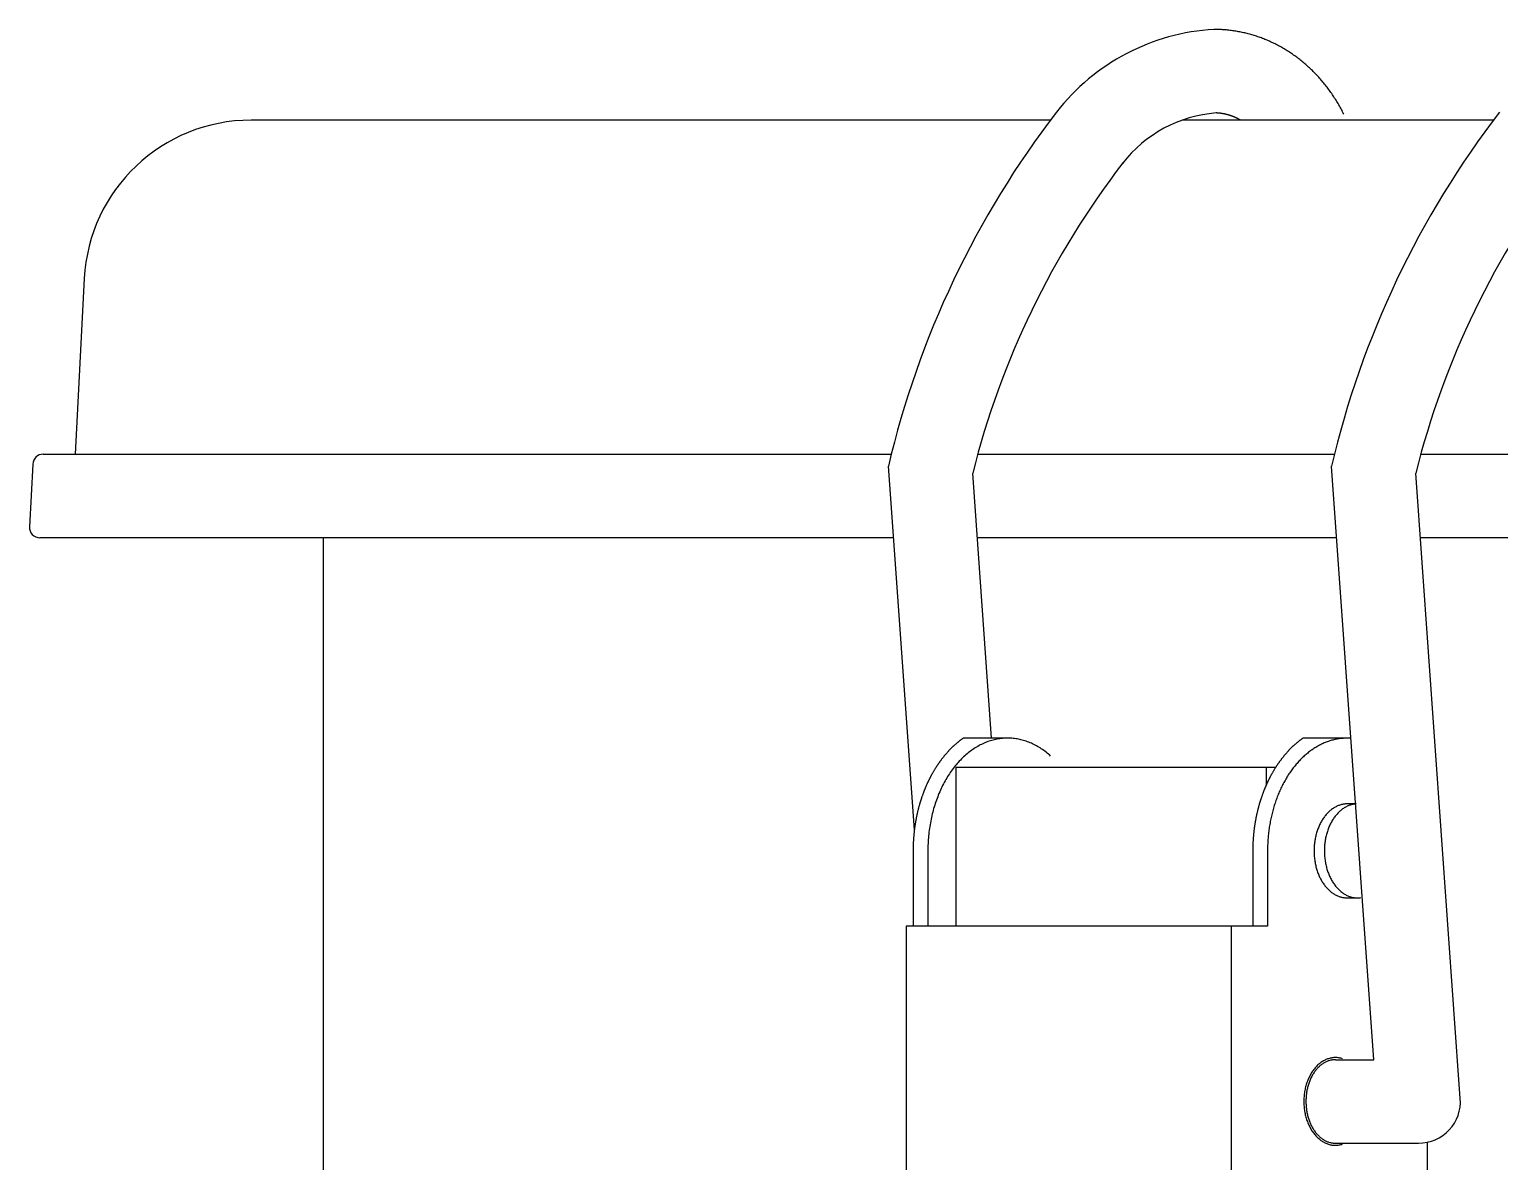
# Model space of a CAD drawing. Extents: x -277 to 885, y -771 to 197.
# Drawn here: x -195.1 to -124.7, y -377 to -322.7 of the extents above; entities that cross this region are included whole.
import ezdxf

# ---------------------------------------------------------------- set-up
doc = ezdxf.new("R2010")
doc.units = 0
doc.layers.get('0').update_dxf_attribs({"linetype": 'CONTINUOUS'})

msp = doc.modelspace()

# ---------------------------------------------------------------- linework, layer by layer
at = {"color": 7, "linetype": 'CONTINUOUS'}
for p, q in [((-146.209, -327.083), (-184.475, -327.083)), ((-124.996, -327.083), (-139.894, -327.083)), ((-192.464, -334.664), (-192.905, -343.083)), ((-194.433, -343.083), (-153.822, -343.083)), ((-149.688, -343.083), (-132.609, -343.083)), ((-128.474, -343.083), (128.239, -343.083)), ((-194.933, -343.557), (-195.09, -346.557)), ((-152.72, -361.074), (-153.962, -343.661)), ((-149.023, -356.683), (-149.928, -343.997)), ((-130.722, -372.083), (-132.748, -343.661)), ((-126.58, -373.941), (-128.714, -343.997)), ((-153.718, -347.083), (-194.59, -347.083)), ((-181.017, -389.003), (-181.017, -347.083)), ((-132.505, -347.083), (-149.708, -347.083)), ((128.259, -347.083), (-128.494, -347.083)), ((-148.256, -356.683), (-150.382, -356.683)), ((-131.993, -356.683), (-134.119, -356.683)), ((-131.82, -356.683), (-131.993, -356.683)), ((-135.423, -358.083), (-150.731, -358.083)), ((-150.731, -358.083), (-150.731, -365.683)), ((-135.882, -358.083), (-135.882, -358.945)), ((-131.596, -359.833), (-131.993, -359.833)), ((-152.782, -362.083), (-152.782, -365.683)), ((-152.075, -362.083), (-152.075, -365.683)), ((-136.518, -362.083), (-136.518, -365.683)), ((-135.811, -362.083), (-135.811, -365.683)), ((-131.993, -364.333), (-131.498, -364.333)), ((-135.811, -365.683), (-153.111, -365.683)), ((-153.111, -365.683), (-153.111, -389.226)), ((-137.544, -365.683), (-137.544, -389.226)), ((-132.559, -372.083), (-130.722, -372.083)), ((-132.559, -376.083), (-128.575, -376.083)), ((-128.175, -376.042), (-128.175, -379.683))]:
    msp.add_line(p, q, dxfattribs=at)
for points in [[(-132.156, -326.796, 0), (-132.185, -326.739, 0), (-132.214, -326.682, 0), (-132.244, -326.625, 0), (-132.274, -326.569, 0), (-132.304, -326.513, 0), (-132.335, -326.457, 0), (-132.367, -326.401, 0), (-132.398, -326.346, 0), (-132.43, -326.291, 0), (-132.463, -326.236, 0), (-132.496, -326.182, 0), (-132.529, -326.128, 0), (-132.563, -326.074, 0), (-132.597, -326.021, 0), (-132.632, -325.968, 0), (-132.667, -325.915, 0), (-132.702, -325.863, 0), (-132.738, -325.81, 0), (-132.774, -325.759, 0), (-132.811, -325.707, 0), (-132.848, -325.656, 0), (-132.885, -325.605, 0), (-132.923, -325.555, 0), (-132.961, -325.505, 0), (-133, -325.455, 0), (-133.038, -325.406, 0), (-133.078, -325.357, 0), (-133.117, -325.308, 0), (-133.157, -325.26, 0), (-133.198, -325.212, 0), (-133.238, -325.164, 0), (-133.279, -325.117, 0), (-133.321, -325.07, 0), (-133.362, -325.024, 0), (-133.405, -324.978, 0), (-133.447, -324.932, 0), (-133.49, -324.887, 0), (-133.533, -324.842, 0), (-133.576, -324.798, 0), (-133.62, -324.754, 0), (-133.664, -324.71, 0), (-133.709, -324.667, 0), (-133.753, -324.624, 0), (-133.799, -324.582, 0), (-133.844, -324.54, 0), (-133.89, -324.498, 0), (-133.936, -324.457, 0), (-133.982, -324.417, 0), (-134.029, -324.376, 0), (-134.076, -324.336, 0), (-134.123, -324.297, 0), (-134.171, -324.258, 0), (-134.218, -324.22, 0), (-134.267, -324.182, 0), (-134.315, -324.144, 0), (-134.364, -324.107, 0), (-134.413, -324.07, 0), (-134.462, -324.034, 0), (-134.511, -323.998, 0), (-134.561, -323.962, 0), (-134.611, -323.928, 0), (-134.662, -323.893, 0), (-134.712, -323.859, 0), (-134.763, -323.826, 0), (-134.814, -323.792, 0), (-134.865, -323.76, 0), (-134.917, -323.728, 0), (-134.969, -323.696, 0), (-135.021, -323.665, 0), (-135.073, -323.634, 0), (-135.126, -323.604, 0), (-135.178, -323.574, 0), (-135.231, -323.545, 0), (-135.285, -323.517, 0), (-135.338, -323.488, 0), (-135.392, -323.461, 0), (-135.445, -323.433, 0), (-135.499, -323.407, 0), (-135.554, -323.38, 0), (-135.608, -323.355, 0), (-135.663, -323.329, 0), (-135.717, -323.305, 0), (-135.772, -323.28, 0), (-135.828, -323.257, 0), (-135.883, -323.233, 0), (-135.938, -323.211, 0), (-135.994, -323.188, 0), (-136.05, -323.167, 0), (-136.106, -323.146, 0), (-136.162, -323.125, 0), (-136.218, -323.105, 0), (-136.275, -323.085, 0), (-136.332, -323.066, 0), (-136.388, -323.048, 0), (-136.445, -323.03, 0), (-136.502, -323.012, 0), (-136.559, -322.995, 0), (-136.617, -322.979, 0), (-136.674, -322.963, 0), (-136.732, -322.947, 0), (-136.789, -322.932, 0), (-136.847, -322.918, 0), (-136.905, -322.904, 0), (-136.963, -322.891, 0), (-137.021, -322.878, 0), (-137.079, -322.866, 0), (-137.137, -322.854, 0), (-137.196, -322.843, 0), (-137.254, -322.833, 0), (-137.312, -322.823, 0), (-137.371, -322.813, 0), (-137.43, -322.804, 0), (-137.488, -322.796, 0), (-137.547, -322.788, 0), (-137.606, -322.78, 0), (-137.665, -322.774, 0), (-137.724, -322.767, 0), (-137.783, -322.762, 0), (-137.842, -322.756, 0), (-137.901, -322.752, 0), (-137.96, -322.748, 0), (-138.019, -322.744, 0), (-138.078, -322.741, 0), (-138.137, -322.739, 0), (-138.196, -322.737, 0), (-138.256, -322.735, 0), (-138.315, -322.735, 0), (-138.374, -322.734, 0)], [(-146.195, -357.537, 0), (-146.249, -357.489, 0), (-146.304, -357.442, 0), (-146.359, -357.397, 0), (-146.415, -357.352, 0), (-146.471, -357.309, 0), (-146.528, -357.268, 0), (-146.585, -357.228, 0), (-146.642, -357.189, 0), (-146.7, -357.151, 0), (-146.759, -357.115, 0), (-146.818, -357.081, 0), (-146.877, -357.047, 0), (-146.937, -357.015, 0), (-146.997, -356.985, 0), (-147.058, -356.956, 0), (-147.118, -356.928, 0), (-147.18, -356.902, 0), (-147.241, -356.877, 0), (-147.303, -356.854, 0), (-147.365, -356.832, 0), (-147.427, -356.812, 0), (-147.489, -356.793, 0), (-147.552, -356.775, 0), (-147.615, -356.759, 0), (-147.678, -356.745, 0), (-147.741, -356.732, 0), (-147.805, -356.721, 0), (-147.868, -356.711, 0), (-147.932, -356.702, 0), (-147.995, -356.695, 0), (-148.059, -356.69, 0), (-148.123, -356.686, 0), (-148.187, -356.684, 0), (-148.251, -356.683, 0), (-148.314, -356.683, 0), (-148.378, -356.685, 0), (-148.442, -356.689, 0), (-148.506, -356.694, 0), (-148.57, -356.701, 0), (-148.633, -356.709, 0), (-148.697, -356.719, 0), (-148.76, -356.73, 0), (-148.823, -356.743, 0), (-148.886, -356.757, 0), (-148.949, -356.772, 0), (-149.012, -356.79, 0), (-149.074, -356.808, 0), (-149.137, -356.828, 0), (-149.199, -356.85, 0), (-149.261, -356.873, 0), (-149.322, -356.897, 0), (-149.383, -356.923, 0), (-149.444, -356.951, 0), (-149.505, -356.979, 0), (-149.565, -357.01, 0), (-149.625, -357.041, 0), (-149.684, -357.074, 0), (-149.743, -357.109, 0), (-149.802, -357.145, 0), (-149.86, -357.182, 0), (-149.918, -357.221, 0), (-149.975, -357.261, 0), (-150.032, -357.302, 0), (-150.088, -357.345, 0), (-150.144, -357.388, 0), (-150.199, -357.434, 0), (-150.254, -357.48, 0), (-150.308, -357.528, 0), (-150.361, -357.577, 0), (-150.414, -357.628, 0), (-150.467, -357.68, 0), (-150.519, -357.732, 0), (-150.57, -357.787, 0), (-150.62, -357.842, 0), (-150.67, -357.898, 0), (-150.719, -357.956, 0), (-150.768, -358.015, 0), (-150.815, -358.075, 0), (-150.862, -358.136, 0), (-150.909, -358.198, 0), (-150.954, -358.261, 0), (-150.999, -358.326, 0), (-151.043, -358.391, 0), (-151.086, -358.458, 0), (-151.129, -358.525, 0), (-151.171, -358.594, 0), (-151.211, -358.663, 0), (-151.251, -358.733, 0), (-151.291, -358.805, 0), (-151.329, -358.877, 0), (-151.367, -358.95, 0), (-151.403, -359.024, 0), (-151.439, -359.099, 0), (-151.474, -359.175, 0), (-151.508, -359.251, 0), (-151.541, -359.328, 0), (-151.573, -359.406, 0), (-151.604, -359.485, 0), (-151.634, -359.565, 0), (-151.664, -359.645, 0), (-151.692, -359.726, 0), (-151.719, -359.808, 0), (-151.746, -359.89, 0), (-151.771, -359.973, 0), (-151.796, -360.056, 0), (-151.819, -360.14, 0), (-151.842, -360.225, 0), (-151.863, -360.31, 0), (-151.884, -360.395, 0), (-151.903, -360.481, 0), (-151.921, -360.568, 0), (-151.939, -360.655, 0), (-151.955, -360.742, 0), (-151.971, -360.83, 0), (-151.985, -360.918, 0), (-151.998, -361.006, 0), (-152.01, -361.095, 0), (-152.021, -361.184, 0), (-152.032, -361.273, 0), (-152.041, -361.362, 0), (-152.049, -361.452, 0), (-152.056, -361.542, 0), (-152.061, -361.632, 0), (-152.066, -361.722, 0), (-152.07, -361.812, 0), (-152.073, -361.902, 0), (-152.074, -361.992, 0), (-152.075, -362.083, 0)], [(-131.87, -356.685, 0), (-131.918, -356.684, 0), (-131.966, -356.683, 0), (-132.014, -356.683, 0), (-132.062, -356.684, 0), (-132.109, -356.685, 0), (-132.157, -356.688, 0), (-132.205, -356.691, 0), (-132.253, -356.695, 0), (-132.3, -356.7, 0), (-132.348, -356.706, 0), (-132.396, -356.713, 0), (-132.443, -356.72, 0), (-132.491, -356.729, 0), (-132.538, -356.738, 0), (-132.585, -356.748, 0), (-132.632, -356.759, 0), (-132.68, -356.771, 0), (-132.727, -356.783, 0), (-132.773, -356.797, 0), (-132.82, -356.811, 0), (-132.867, -356.826, 0), (-132.913, -356.842, 0), (-132.96, -356.859, 0), (-133.006, -356.876, 0), (-133.052, -356.894, 0), (-133.098, -356.914, 0), (-133.143, -356.934, 0), (-133.189, -356.954, 0), (-133.234, -356.976, 0), (-133.279, -356.998, 0), (-133.324, -357.022, 0), (-133.369, -357.045, 0), (-133.413, -357.07, 0), (-133.458, -357.096, 0), (-133.502, -357.122, 0), (-133.545, -357.149, 0), (-133.589, -357.177, 0), (-133.632, -357.206, 0), (-133.675, -357.235, 0), (-133.718, -357.265, 0), (-133.761, -357.296, 0), (-133.803, -357.328, 0), (-133.845, -357.36, 0), (-133.887, -357.394, 0), (-133.928, -357.427, 0), (-133.969, -357.462, 0), (-134.01, -357.497, 0), (-134.05, -357.534, 0), (-134.09, -357.57, 0), (-134.13, -357.608, 0), (-134.17, -357.646, 0), (-134.209, -357.685, 0), (-134.247, -357.724, 0), (-134.286, -357.765, 0), (-134.324, -357.806, 0), (-134.362, -357.847, 0), (-134.399, -357.89, 0), (-134.436, -357.933, 0), (-134.472, -357.976, 0), (-134.509, -358.02, 0), (-134.544, -358.065, 0), (-134.58, -358.111, 0), (-134.615, -358.157, 0), (-134.649, -358.204, 0), (-134.683, -358.251, 0), (-134.717, -358.299, 0), (-134.75, -358.347, 0), (-134.783, -358.397, 0), (-134.816, -358.446, 0), (-134.848, -358.497, 0), (-134.879, -358.547, 0), (-134.91, -358.599, 0), (-134.941, -358.651, 0), (-134.971, -358.703, 0), (-135.001, -358.756, 0), (-135.03, -358.81, 0), (-135.059, -358.864, 0), (-135.087, -358.918, 0), (-135.115, -358.973, 0), (-135.142, -359.029, 0), (-135.169, -359.085, 0), (-135.195, -359.141, 0), (-135.221, -359.198, 0), (-135.246, -359.256, 0), (-135.271, -359.313, 0), (-135.295, -359.372, 0), (-135.319, -359.43, 0), (-135.342, -359.49, 0), (-135.365, -359.549, 0), (-135.387, -359.609, 0), (-135.409, -359.669, 0), (-135.43, -359.73, 0), (-135.45, -359.791, 0), (-135.47, -359.852, 0), (-135.49, -359.914, 0), (-135.509, -359.976, 0), (-135.527, -360.039, 0), (-135.545, -360.101, 0), (-135.562, -360.165, 0), (-135.579, -360.228, 0), (-135.595, -360.292, 0), (-135.611, -360.355, 0), (-135.626, -360.42, 0), (-135.64, -360.484, 0), (-135.654, -360.549, 0), (-135.667, -360.614, 0), (-135.68, -360.679, 0), (-135.692, -360.744, 0), (-135.704, -360.81, 0), (-135.715, -360.876, 0), (-135.725, -360.942, 0), (-135.735, -361.008, 0), (-135.744, -361.074, 0), (-135.753, -361.141, 0), (-135.761, -361.208, 0), (-135.768, -361.274, 0), (-135.775, -361.341, 0), (-135.781, -361.408, 0), (-135.787, -361.475, 0), (-135.792, -361.543, 0), (-135.797, -361.61, 0), (-135.801, -361.677, 0), (-135.804, -361.745, 0), (-135.806, -361.812, 0), (-135.809, -361.88, 0), (-135.81, -361.947, 0), (-135.811, -362.015, 0), (-135.811, -362.083, 0)], [(-131.993, -359.833, 0), (-132.032, -359.833, 0), (-132.071, -359.835, 0), (-132.11, -359.839, 0), (-132.149, -359.844, 0), (-132.188, -359.85, 0), (-132.226, -359.857, 0), (-132.265, -359.866, 0), (-132.303, -359.876, 0), (-132.342, -359.887, 0), (-132.379, -359.9, 0), (-132.417, -359.914, 0), (-132.455, -359.93, 0), (-132.492, -359.946, 0), (-132.529, -359.964, 0), (-132.566, -359.983, 0), (-132.602, -360.004, 0), (-132.638, -360.026, 0), (-132.673, -360.049, 0), (-132.708, -360.073, 0), (-132.743, -360.098, 0), (-132.777, -360.125, 0), (-132.811, -360.153, 0), (-132.844, -360.182, 0), (-132.877, -360.212, 0), (-132.909, -360.243, 0), (-132.941, -360.275, 0), (-132.972, -360.309, 0), (-133.002, -360.343, 0), (-133.032, -360.379, 0), (-133.061, -360.416, 0), (-133.09, -360.453, 0), (-133.118, -360.492, 0), (-133.145, -360.531, 0), (-133.172, -360.572, 0), (-133.198, -360.613, 0), (-133.223, -360.655, 0), (-133.247, -360.698, 0), (-133.271, -360.742, 0), (-133.294, -360.787, 0), (-133.316, -360.833, 0), (-133.337, -360.879, 0), (-133.358, -360.926, 0), (-133.377, -360.974, 0), (-133.396, -361.022, 0), (-133.414, -361.071, 0), (-133.431, -361.121, 0), (-133.447, -361.171, 0), (-133.463, -361.222, 0), (-133.477, -361.273, 0), (-133.491, -361.325, 0), (-133.504, -361.377, 0), (-133.515, -361.43, 0), (-133.526, -361.483, 0), (-133.536, -361.536, 0), (-133.545, -361.59, 0), (-133.553, -361.644, 0), (-133.56, -361.698, 0), (-133.567, -361.753, 0), (-133.572, -361.807, 0), (-133.576, -361.862, 0), (-133.58, -361.917, 0), (-133.582, -361.972, 0), (-133.583, -362.027, 0), (-133.584, -362.083, 0), (-133.583, -362.138, 0), (-133.582, -362.193, 0), (-133.58, -362.248, 0), (-133.576, -362.303, 0), (-133.572, -362.358, 0), (-133.567, -362.413, 0), (-133.56, -362.467, 0), (-133.553, -362.522, 0), (-133.545, -362.576, 0), (-133.536, -362.629, 0), (-133.526, -362.683, 0), (-133.515, -362.736, 0), (-133.504, -362.788, 0), (-133.491, -362.841, 0), (-133.477, -362.892, 0), (-133.463, -362.944, 0), (-133.447, -362.995, 0), (-133.431, -363.045, 0), (-133.414, -363.094, 0), (-133.396, -363.143, 0), (-133.377, -363.192, 0), (-133.358, -363.239, 0), (-133.337, -363.286, 0), (-133.316, -363.333, 0), (-133.294, -363.378, 0), (-133.271, -363.423, 0), (-133.247, -363.467, 0), (-133.223, -363.51, 0), (-133.198, -363.552, 0), (-133.172, -363.594, 0), (-133.145, -363.634, 0), (-133.118, -363.674, 0), (-133.09, -363.712, 0), (-133.061, -363.75, 0), (-133.032, -363.786, 0), (-133.002, -363.822, 0), (-132.972, -363.856, 0), (-132.941, -363.89, 0), (-132.909, -363.922, 0), (-132.877, -363.954, 0), (-132.844, -363.984, 0), (-132.811, -364.013, 0), (-132.777, -364.04, 0), (-132.743, -364.067, 0), (-132.708, -364.092, 0), (-132.673, -364.117, 0), (-132.638, -364.14, 0), (-132.602, -364.161, 0), (-132.566, -364.182, 0), (-132.529, -364.201, 0), (-132.492, -364.219, 0), (-132.455, -364.236, 0), (-132.417, -364.251, 0), (-132.379, -364.265, 0), (-132.342, -364.278, 0), (-132.303, -364.289, 0), (-132.265, -364.3, 0), (-132.226, -364.308, 0), (-132.188, -364.316, 0), (-132.149, -364.322, 0), (-132.11, -364.327, 0), (-132.071, -364.33, 0), (-132.032, -364.332, 0), (-131.993, -364.333, 0)], [(-131.567, -359.835, 0), (-131.607, -359.838, 0), (-131.646, -359.842, 0), (-131.686, -359.848, 0), (-131.725, -359.856, 0), (-131.764, -359.864, 0), (-131.803, -359.875, 0), (-131.842, -359.886, 0), (-131.881, -359.899, 0), (-131.919, -359.913, 0), (-131.958, -359.929, 0), (-131.996, -359.946, 0), (-132.033, -359.964, 0), (-132.07, -359.983, 0), (-132.107, -360.004, 0), (-132.144, -360.026, 0), (-132.18, -360.05, 0), (-132.216, -360.075, 0), (-132.251, -360.101, 0), (-132.286, -360.128, 0), (-132.32, -360.156, 0), (-132.354, -360.186, 0), (-132.387, -360.217, 0), (-132.42, -360.249, 0), (-132.452, -360.282, 0), (-132.483, -360.316, 0), (-132.514, -360.351, 0), (-132.544, -360.388, 0), (-132.574, -360.425, 0), (-132.603, -360.464, 0), (-132.631, -360.503, 0), (-132.659, -360.544, 0), (-132.685, -360.585, 0), (-132.712, -360.628, 0), (-132.737, -360.671, 0), (-132.761, -360.715, 0), (-132.785, -360.76, 0), (-132.808, -360.806, 0), (-132.83, -360.853, 0), (-132.852, -360.9, 0), (-132.872, -360.949, 0), (-132.892, -360.997, 0), (-132.91, -361.047, 0), (-132.928, -361.097, 0), (-132.945, -361.148, 0), (-132.961, -361.2, 0), (-132.976, -361.251, 0), (-132.991, -361.304, 0), (-133.004, -361.357, 0), (-133.016, -361.41, 0), (-133.028, -361.464, 0), (-133.038, -361.518, 0), (-133.048, -361.573, 0), (-133.056, -361.628, 0), (-133.064, -361.683, 0), (-133.07, -361.738, 0), (-133.076, -361.794, 0), (-133.08, -361.85, 0), (-133.084, -361.906, 0), (-133.087, -361.962, 0), (-133.088, -362.018, 0), (-133.089, -362.074, 0), (-133.089, -362.131, 0), (-133.087, -362.187, 0), (-133.085, -362.243, 0), (-133.082, -362.299, 0), (-133.077, -362.355, 0), (-133.072, -362.41, 0), (-133.066, -362.466, 0), (-133.058, -362.521, 0), (-133.05, -362.576, 0), (-133.041, -362.631, 0), (-133.031, -362.685, 0), (-133.02, -362.739, 0), (-133.008, -362.793, 0), (-132.995, -362.846, 0), (-132.981, -362.898, 0), (-132.966, -362.95, 0), (-132.95, -363.002, 0), (-132.933, -363.053, 0), (-132.916, -363.103, 0), (-132.897, -363.153, 0), (-132.878, -363.202, 0), (-132.858, -363.251, 0), (-132.837, -363.298, 0), (-132.815, -363.345, 0), (-132.792, -363.391, 0), (-132.769, -363.437, 0), (-132.744, -363.481, 0), (-132.719, -363.525, 0), (-132.693, -363.567, 0), (-132.667, -363.609, 0), (-132.639, -363.65, 0), (-132.611, -363.69, 0), (-132.583, -363.729, 0), (-132.553, -363.767, 0), (-132.523, -363.803, 0), (-132.492, -363.839, 0), (-132.461, -363.874, 0), (-132.429, -363.907, 0), (-132.397, -363.939, 0), (-132.364, -363.97, 0), (-132.33, -364, 0), (-132.296, -364.029, 0), (-132.261, -364.057, 0), (-132.226, -364.083, 0), (-132.191, -364.108, 0), (-132.155, -364.132, 0), (-132.118, -364.155, 0), (-132.081, -364.176, 0), (-132.044, -364.196, 0), (-132.007, -364.215, 0), (-131.969, -364.232, 0), (-131.931, -364.248, 0), (-131.893, -364.262, 0), (-131.854, -364.276, 0), (-131.815, -364.288, 0), (-131.776, -364.298, 0), (-131.737, -364.307, 0), (-131.697, -364.315, 0), (-131.658, -364.321, 0), (-131.618, -364.326, 0), (-131.579, -364.33, 0), (-131.539, -364.332, 0), (-131.499, -364.333, 0), (-131.46, -364.332, 0), (-131.42, -364.33, 0), (-131.38, -364.327, 0), (-131.341, -364.322, 0)], [(-132.218, -372.037, 0), (-132.26, -372.024, 0), (-132.301, -372.013, 0), (-132.343, -372.004, 0), (-132.386, -371.996, 0), (-132.428, -371.991, 0), (-132.47, -371.986, 0), (-132.513, -371.984, 0), (-132.555, -371.983, 0), (-132.598, -371.983, 0), (-132.64, -371.986, 0), (-132.683, -371.99, 0), (-132.725, -371.995, 0), (-132.767, -372.003, 0), (-132.809, -372.012, 0), (-132.851, -372.022, 0), (-132.893, -372.035, 0), (-132.934, -372.048, 0), (-132.975, -372.064, 0), (-133.016, -372.081, 0), (-133.056, -372.099, 0), (-133.096, -372.12, 0), (-133.136, -372.141, 0), (-133.175, -372.165, 0), (-133.213, -372.189, 0), (-133.251, -372.216, 0), (-133.289, -372.243, 0), (-133.326, -372.272, 0), (-133.362, -372.303, 0), (-133.398, -372.335, 0), (-133.433, -372.368, 0), (-133.467, -372.403, 0), (-133.501, -372.439, 0), (-133.534, -372.477, 0), (-133.566, -372.515, 0), (-133.597, -372.555, 0), (-133.628, -372.596, 0), (-133.658, -372.638, 0), (-133.686, -372.682, 0), (-133.714, -372.726, 0), (-133.741, -372.772, 0), (-133.767, -372.818, 0), (-133.793, -372.866, 0), (-133.817, -372.915, 0), (-133.84, -372.964, 0), (-133.862, -373.014, 0), (-133.883, -373.066, 0), (-133.903, -373.118, 0), (-133.922, -373.17, 0), (-133.94, -373.224, 0), (-133.957, -373.278, 0), (-133.973, -373.333, 0), (-133.987, -373.388, 0), (-134.001, -373.444, 0), (-134.013, -373.501, 0), (-134.024, -373.557, 0), (-134.035, -373.615, 0), (-134.043, -373.672, 0), (-134.051, -373.73, 0), (-134.058, -373.789, 0), (-134.063, -373.847, 0), (-134.067, -373.906, 0), (-134.07, -373.965, 0), (-134.072, -374.024, 0), (-134.073, -374.083, 0), (-134.072, -374.142, 0), (-134.07, -374.201, 0), (-134.067, -374.259, 0), (-134.063, -374.318, 0), (-134.058, -374.377, 0), (-134.051, -374.435, 0), (-134.043, -374.493, 0), (-134.035, -374.551, 0), (-134.024, -374.608, 0), (-134.013, -374.665, 0), (-134.001, -374.721, 0), (-133.987, -374.777, 0), (-133.973, -374.833, 0), (-133.957, -374.887, 0), (-133.94, -374.942, 0), (-133.922, -374.995, 0), (-133.903, -375.048, 0), (-133.883, -375.1, 0), (-133.862, -375.151, 0), (-133.84, -375.201, 0), (-133.817, -375.251, 0), (-133.793, -375.299, 0), (-133.767, -375.347, 0), (-133.741, -375.394, 0), (-133.714, -375.439, 0), (-133.686, -375.484, 0), (-133.658, -375.527, 0), (-133.628, -375.569, 0), (-133.597, -375.61, 0), (-133.566, -375.65, 0), (-133.534, -375.689, 0), (-133.501, -375.726, 0), (-133.467, -375.762, 0), (-133.433, -375.797, 0), (-133.398, -375.83, 0), (-133.362, -375.862, 0), (-133.326, -375.893, 0), (-133.289, -375.922, 0), (-133.251, -375.95, 0), (-133.213, -375.976, 0), (-133.175, -376.001, 0), (-133.136, -376.024, 0), (-133.096, -376.046, 0), (-133.056, -376.066, 0), (-133.016, -376.085, 0), (-132.975, -376.102, 0), (-132.934, -376.117, 0), (-132.893, -376.131, 0), (-132.851, -376.143, 0), (-132.809, -376.154, 0), (-132.767, -376.163, 0), (-132.725, -376.17, 0), (-132.683, -376.176, 0), (-132.64, -376.18, 0), (-132.598, -376.182, 0), (-132.555, -376.183, 0), (-132.513, -376.182, 0), (-132.47, -376.179, 0), (-132.428, -376.175, 0), (-132.386, -376.169, 0), (-132.343, -376.161, 0), (-132.301, -376.152, 0), (-132.26, -376.141, 0), (-132.218, -376.129, 0)], [(-132.559, -372.083, 0), (-132.593, -372.083, 0), (-132.628, -372.085, 0), (-132.663, -372.088, 0), (-132.697, -372.092, 0), (-132.732, -372.098, 0), (-132.766, -372.104, 0), (-132.8, -372.112, 0), (-132.834, -372.121, 0), (-132.868, -372.131, 0), (-132.902, -372.143, 0), (-132.936, -372.155, 0), (-132.969, -372.169, 0), (-133.002, -372.184, 0), (-133.035, -372.2, 0), (-133.068, -372.217, 0), (-133.1, -372.235, 0), (-133.132, -372.254, 0), (-133.163, -372.275, 0), (-133.194, -372.296, 0), (-133.225, -372.319, 0), (-133.256, -372.343, 0), (-133.286, -372.367, 0), (-133.315, -372.393, 0), (-133.344, -372.42, 0), (-133.373, -372.448, 0), (-133.401, -372.476, 0), (-133.429, -372.506, 0), (-133.456, -372.537, 0), (-133.482, -372.568, 0), (-133.508, -372.601, 0), (-133.534, -372.634, 0), (-133.559, -372.668, 0), (-133.583, -372.704, 0), (-133.606, -372.74, 0), (-133.629, -372.776, 0), (-133.652, -372.814, 0), (-133.673, -372.852, 0), (-133.695, -372.891, 0), (-133.715, -372.931, 0), (-133.734, -372.972, 0), (-133.753, -373.013, 0), (-133.772, -373.055, 0), (-133.789, -373.097, 0), (-133.806, -373.14, 0), (-133.822, -373.183, 0), (-133.837, -373.228, 0), (-133.851, -373.272, 0), (-133.865, -373.317, 0), (-133.878, -373.363, 0), (-133.89, -373.409, 0), (-133.901, -373.455, 0), (-133.912, -373.502, 0), (-133.922, -373.549, 0), (-133.93, -373.597, 0), (-133.938, -373.645, 0), (-133.946, -373.693, 0), (-133.952, -373.741, 0), (-133.958, -373.789, 0), (-133.962, -373.838, 0), (-133.966, -373.887, 0), (-133.969, -373.936, 0), (-133.971, -373.985, 0), (-133.972, -374.034, 0), (-133.973, -374.083, 0), (-133.972, -374.132, 0), (-133.971, -374.181, 0), (-133.969, -374.23, 0), (-133.966, -374.279, 0), (-133.962, -374.328, 0), (-133.958, -374.376, 0), (-133.952, -374.425, 0), (-133.946, -374.473, 0), (-133.938, -374.521, 0), (-133.93, -374.569, 0), (-133.922, -374.616, 0), (-133.912, -374.663, 0), (-133.901, -374.71, 0), (-133.89, -374.756, 0), (-133.878, -374.803, 0), (-133.865, -374.848, 0), (-133.851, -374.893, 0), (-133.837, -374.938, 0), (-133.822, -374.982, 0), (-133.806, -375.026, 0), (-133.789, -375.069, 0), (-133.772, -375.111, 0), (-133.753, -375.153, 0), (-133.734, -375.194, 0), (-133.715, -375.234, 0), (-133.695, -375.274, 0), (-133.673, -375.313, 0), (-133.652, -375.351, 0), (-133.629, -375.389, 0), (-133.606, -375.426, 0), (-133.583, -375.462, 0), (-133.559, -375.497, 0), (-133.534, -375.531, 0), (-133.508, -375.565, 0), (-133.482, -375.597, 0), (-133.456, -375.629, 0), (-133.429, -375.659, 0), (-133.401, -375.689, 0), (-133.373, -375.718, 0), (-133.344, -375.746, 0), (-133.315, -375.772, 0), (-133.286, -375.798, 0), (-133.256, -375.823, 0), (-133.225, -375.847, 0), (-133.194, -375.869, 0), (-133.163, -375.891, 0), (-133.132, -375.911, 0), (-133.1, -375.93, 0), (-133.068, -375.949, 0), (-133.035, -375.966, 0), (-133.002, -375.982, 0), (-132.969, -375.997, 0), (-132.936, -376.01, 0), (-132.902, -376.023, 0), (-132.868, -376.034, 0), (-132.834, -376.044, 0), (-132.8, -376.053, 0), (-132.766, -376.061, 0), (-132.732, -376.068, 0), (-132.697, -376.073, 0), (-132.663, -376.077, 0), (-132.628, -376.08, 0), (-132.593, -376.082, 0), (-132.559, -376.083, 0)]]:
    msp.add_polyline3d(points, dxfattribs=at)
at = {"color": 7}
for points in [[(-137.1, -327.083, 0), (-137.106, -327.079, 0), (-137.112, -327.076, 0), (-137.118, -327.072, 0), (-137.125, -327.069, 0), (-137.131, -327.066, 0), (-137.137, -327.062, 0), (-137.143, -327.059, 0), (-137.149, -327.056, 0), (-137.155, -327.052, 0), (-137.161, -327.049, 0), (-137.167, -327.046, 0), (-137.173, -327.043, 0), (-137.179, -327.039, 0), (-137.185, -327.036, 0), (-137.191, -327.033, 0), (-137.197, -327.03, 0), (-137.203, -327.027, 0), (-137.209, -327.023, 0), (-137.216, -327.02, 0), (-137.222, -327.017, 0), (-137.228, -327.014, 0), (-137.234, -327.011, 0), (-137.24, -327.008, 0), (-137.246, -327.005, 0), (-137.252, -327.002, 0), (-137.258, -326.999, 0), (-137.264, -326.996, 0), (-137.27, -326.993, 0), (-137.277, -326.99, 0), (-137.283, -326.987, 0), (-137.289, -326.984, 0), (-137.295, -326.981, 0), (-137.301, -326.979, 0), (-137.307, -326.976, 0), (-137.313, -326.973, 0), (-137.319, -326.97, 0), (-137.325, -326.967, 0), (-137.332, -326.964, 0), (-137.338, -326.962, 0), (-137.344, -326.959, 0), (-137.35, -326.956, 0), (-137.356, -326.953, 0), (-137.362, -326.951, 0), (-137.368, -326.948, 0), (-137.374, -326.945, 0), (-137.38, -326.943, 0), (-137.387, -326.94, 0), (-137.393, -326.938, 0), (-137.399, -326.935, 0), (-137.405, -326.932, 0), (-137.411, -326.93, 0), (-137.417, -326.927, 0), (-137.423, -326.925, 0), (-137.43, -326.922, 0), (-137.436, -326.92, 0), (-137.442, -326.917, 0), (-137.448, -326.915, 0), (-137.454, -326.912, 0), (-137.46, -326.91, 0), (-137.466, -326.908, 0), (-137.472, -326.905, 0), (-137.479, -326.903, 0), (-137.485, -326.901, 0), (-137.491, -326.898, 0), (-137.497, -326.896, 0), (-137.503, -326.894, 0), (-137.509, -326.891, 0), (-137.515, -326.889, 0), (-137.522, -326.887, 0), (-137.528, -326.885, 0), (-137.534, -326.882, 0), (-137.54, -326.88, 0), (-137.546, -326.878, 0), (-137.552, -326.876, 0), (-137.559, -326.874, 0), (-137.565, -326.872, 0), (-137.571, -326.869, 0), (-137.577, -326.867, 0), (-137.583, -326.865, 0), (-137.589, -326.863, 0), (-137.595, -326.861, 0), (-137.602, -326.859, 0), (-137.608, -326.857, 0), (-137.614, -326.855, 0), (-137.62, -326.853, 0), (-137.626, -326.851, 0), (-137.632, -326.849, 0), (-137.639, -326.847, 0), (-137.645, -326.845, 0), (-137.651, -326.844, 0), (-137.657, -326.842, 0), (-137.663, -326.84, 0), (-137.669, -326.838, 0), (-137.675, -326.836, 0), (-137.682, -326.834, 0), (-137.688, -326.833, 0), (-137.694, -326.831, 0), (-137.7, -326.829, 0), (-137.706, -326.827, 0), (-137.712, -326.826, 0), (-137.719, -326.824, 0), (-137.725, -326.822, 0), (-137.731, -326.82, 0), (-137.737, -326.819, 0), (-137.743, -326.817, 0), (-137.749, -326.816, 0), (-137.756, -326.814, 0), (-137.762, -326.812, 0), (-137.768, -326.811, 0), (-137.774, -326.809, 0), (-137.78, -326.808, 0), (-137.786, -326.806, 0), (-137.792, -326.805, 0), (-137.799, -326.803, 0), (-137.805, -326.802, 0), (-137.811, -326.8, 0), (-137.817, -326.799, 0), (-137.823, -326.797, 0), (-137.829, -326.796, 0), (-137.836, -326.795, 0), (-137.842, -326.793, 0), (-137.848, -326.792, 0), (-137.854, -326.79, 0), (-137.86, -326.789, 0), (-137.866, -326.788, 0), (-137.872, -326.787, 0), (-137.879, -326.785, 0), (-137.885, -326.784, 0), (-137.891, -326.783, 0), (-137.897, -326.782, 0), (-137.903, -326.78, 0), (-137.909, -326.779, 0), (-137.915, -326.778, 0), (-137.922, -326.777, 0), (-137.928, -326.776, 0), (-137.934, -326.774, 0), (-137.94, -326.773, 0), (-137.946, -326.772, 0), (-137.952, -326.771, 0), (-137.959, -326.77, 0), (-137.965, -326.769, 0), (-137.971, -326.768, 0), (-137.977, -326.767, 0), (-137.983, -326.766, 0), (-137.989, -326.765, 0), (-137.995, -326.764, 0), (-138.002, -326.763, 0), (-138.008, -326.762, 0), (-138.014, -326.761, 0), (-138.02, -326.76, 0), (-138.026, -326.759, 0), (-138.032, -326.758, 0), (-138.038, -326.758, 0), (-138.045, -326.757, 0), (-138.051, -326.756, 0), (-138.057, -326.755, 0), (-138.063, -326.754, 0), (-138.069, -326.754, 0), (-138.075, -326.753, 0), (-138.081, -326.752, 0), (-138.088, -326.751, 0), (-138.094, -326.751, 0), (-138.1, -326.75, 0), (-138.106, -326.749, 0), (-138.112, -326.748, 0), (-138.118, -326.748, 0), (-138.124, -326.747, 0), (-138.131, -326.747, 0), (-138.137, -326.746, 0), (-138.143, -326.745, 0), (-138.149, -326.745, 0), (-138.155, -326.744, 0), (-138.161, -326.744, 0), (-138.167, -326.743, 0), (-138.174, -326.743, 0), (-138.18, -326.742, 0), (-138.186, -326.742, 0), (-138.192, -326.741, 0), (-138.198, -326.741, 0), (-138.204, -326.74, 0), (-138.21, -326.74, 0), (-138.217, -326.739, 0), (-138.223, -326.739, 0), (-138.229, -326.739, 0), (-138.235, -326.738, 0), (-138.241, -326.738, 0), (-138.247, -326.738, 0), (-138.253, -326.737, 0), (-138.26, -326.737, 0), (-138.266, -326.737, 0), (-138.272, -326.736, 0)], [(-150.382, -356.683, 0), (-150.4, -356.695, 0), (-150.418, -356.708, 0), (-150.435, -356.721, 0), (-150.453, -356.734, 0), (-150.47, -356.747, 0), (-150.488, -356.76, 0), (-150.505, -356.773, 0), (-150.522, -356.787, 0), (-150.54, -356.8, 0), (-150.557, -356.814, 0), (-150.574, -356.827, 0), (-150.591, -356.841, 0), (-150.608, -356.855, 0), (-150.625, -356.869, 0), (-150.642, -356.883, 0), (-150.659, -356.897, 0), (-150.676, -356.911, 0), (-150.692, -356.925, 0), (-150.709, -356.94, 0), (-150.726, -356.954, 0), (-150.742, -356.969, 0), (-150.759, -356.983, 0), (-150.775, -356.998, 0), (-150.792, -357.013, 0), (-150.808, -357.028, 0), (-150.825, -357.043, 0), (-150.841, -357.058, 0), (-150.857, -357.073, 0), (-150.873, -357.088, 0), (-150.889, -357.104, 0), (-150.905, -357.119, 0), (-150.921, -357.135, 0), (-150.937, -357.15, 0), (-150.953, -357.166, 0), (-150.969, -357.182, 0), (-150.985, -357.198, 0), (-151, -357.214, 0), (-151.016, -357.23, 0), (-151.032, -357.246, 0), (-151.047, -357.262, 0), (-151.063, -357.279, 0), (-151.078, -357.295, 0), (-151.093, -357.311, 0), (-151.109, -357.328, 0), (-151.124, -357.345, 0), (-151.139, -357.361, 0), (-151.154, -357.378, 0), (-151.169, -357.395, 0), (-151.184, -357.412, 0), (-151.199, -357.429, 0), (-151.214, -357.446, 0), (-151.229, -357.464, 0), (-151.243, -357.481, 0), (-151.258, -357.498, 0), (-151.272, -357.516, 0), (-151.287, -357.533, 0), (-151.302, -357.551, 0), (-151.316, -357.568, 0), (-151.33, -357.586, 0), (-151.345, -357.604, 0), (-151.359, -357.622, 0), (-151.373, -357.64, 0), (-151.387, -357.658, 0), (-151.401, -357.676, 0), (-151.415, -357.694, 0), (-151.429, -357.713, 0), (-151.443, -357.731, 0), (-151.457, -357.75, 0), (-151.47, -357.768, 0), (-151.484, -357.787, 0), (-151.497, -357.805, 0), (-151.511, -357.824, 0), (-151.524, -357.843, 0), (-151.538, -357.862, 0), (-151.551, -357.881, 0), (-151.564, -357.9, 0), (-151.578, -357.919, 0), (-151.591, -357.938, 0), (-151.604, -357.957, 0), (-151.617, -357.977, 0), (-151.63, -357.996, 0), (-151.642, -358.015, 0), (-151.655, -358.035, 0), (-151.668, -358.055, 0), (-151.681, -358.074, 0), (-151.693, -358.094, 0), (-151.706, -358.114, 0), (-151.718, -358.134, 0), (-151.73, -358.154, 0), (-151.743, -358.173, 0), (-151.755, -358.194, 0), (-151.767, -358.214, 0), (-151.779, -358.234, 0), (-151.791, -358.254, 0), (-151.803, -358.274, 0), (-151.815, -358.295, 0), (-151.827, -358.315, 0), (-151.839, -358.336, 0), (-151.851, -358.356, 0), (-151.862, -358.377, 0), (-151.874, -358.398, 0), (-151.885, -358.418, 0), (-151.897, -358.439, 0), (-151.908, -358.46, 0), (-151.919, -358.481, 0), (-151.931, -358.502, 0), (-151.942, -358.523, 0), (-151.953, -358.544, 0), (-151.964, -358.565, 0), (-151.975, -358.587, 0), (-151.986, -358.608, 0), (-151.997, -358.629, 0), (-152.007, -358.651, 0), (-152.018, -358.672, 0), (-152.029, -358.694, 0), (-152.039, -358.715, 0), (-152.05, -358.737, 0), (-152.06, -358.758, 0), (-152.07, -358.78, 0), (-152.08, -358.802, 0), (-152.091, -358.824, 0), (-152.101, -358.846, 0), (-152.111, -358.868, 0), (-152.121, -358.89, 0), (-152.131, -358.912, 0), (-152.141, -358.934, 0), (-152.15, -358.956, 0), (-152.16, -358.978, 0), (-152.17, -359, 0), (-152.179, -359.023, 0), (-152.189, -359.045, 0), (-152.198, -359.068, 0), (-152.207, -359.09, 0), (-152.217, -359.113, 0), (-152.226, -359.135, 0), (-152.235, -359.158, 0), (-152.244, -359.18, 0), (-152.253, -359.203, 0), (-152.262, -359.226, 0), (-152.271, -359.249, 0), (-152.279, -359.272, 0), (-152.288, -359.294, 0), (-152.297, -359.317, 0), (-152.305, -359.34, 0), (-152.314, -359.363, 0), (-152.322, -359.386, 0), (-152.33, -359.41, 0), (-152.338, -359.433, 0), (-152.347, -359.456, 0), (-152.355, -359.479, 0), (-152.363, -359.503, 0), (-152.371, -359.526, 0), (-152.379, -359.549, 0), (-152.386, -359.573, 0), (-152.394, -359.596, 0), (-152.402, -359.62, 0), (-152.409, -359.643, 0), (-152.417, -359.667, 0), (-152.424, -359.69, 0), (-152.432, -359.714, 0), (-152.439, -359.738, 0), (-152.446, -359.762, 0), (-152.453, -359.785, 0), (-152.46, -359.809, 0), (-152.467, -359.833, 0), (-152.474, -359.857, 0), (-152.481, -359.881, 0), (-152.488, -359.905, 0), (-152.494, -359.929, 0), (-152.501, -359.953, 0), (-152.507, -359.977, 0), (-152.514, -360.001, 0), (-152.52, -360.025, 0), (-152.527, -360.049, 0), (-152.533, -360.074, 0), (-152.539, -360.098, 0), (-152.545, -360.122, 0), (-152.551, -360.146, 0), (-152.557, -360.171, 0), (-152.563, -360.195, 0), (-152.569, -360.22, 0), (-152.574, -360.244, 0), (-152.58, -360.268, 0), (-152.585, -360.293, 0), (-152.591, -360.317, 0), (-152.596, -360.342, 0), (-152.602, -360.367, 0), (-152.607, -360.391, 0), (-152.612, -360.416, 0), (-152.617, -360.441, 0), (-152.622, -360.465, 0), (-152.627, -360.49, 0), (-152.632, -360.515, 0), (-152.637, -360.539, 0), (-152.641, -360.564, 0), (-152.646, -360.589, 0), (-152.65, -360.614, 0), (-152.655, -360.639, 0), (-152.659, -360.664, 0), (-152.664, -360.689, 0), (-152.668, -360.714, 0), (-152.672, -360.739, 0), (-152.676, -360.764, 0), (-152.68, -360.789, 0), (-152.684, -360.814, 0), (-152.688, -360.839, 0), (-152.692, -360.864, 0), (-152.695, -360.889, 0), (-152.699, -360.914, 0), (-152.703, -360.939, 0), (-152.706, -360.964, 0), (-152.709, -360.989, 0), (-152.713, -361.014, 0), (-152.716, -361.04, 0), (-152.719, -361.065, 0), (-152.722, -361.09, 0), (-152.725, -361.115, 0), (-152.728, -361.141, 0), (-152.731, -361.166, 0), (-152.734, -361.191, 0), (-152.737, -361.217, 0), (-152.739, -361.242, 0), (-152.742, -361.267, 0), (-152.744, -361.293, 0), (-152.747, -361.318, 0), (-152.749, -361.343, 0), (-152.751, -361.369, 0), (-152.753, -361.394, 0), (-152.755, -361.419, 0), (-152.757, -361.445, 0), (-152.759, -361.47, 0), (-152.761, -361.496, 0), (-152.763, -361.521, 0), (-152.765, -361.547, 0), (-152.766, -361.572, 0), (-152.768, -361.598, 0), (-152.769, -361.623, 0), (-152.77, -361.649, 0), (-152.772, -361.674, 0), (-152.773, -361.7, 0), (-152.774, -361.725, 0), (-152.775, -361.751, 0), (-152.776, -361.776, 0), (-152.777, -361.802, 0), (-152.778, -361.827, 0), (-152.779, -361.853, 0), (-152.779, -361.878, 0), (-152.78, -361.904, 0), (-152.78, -361.929, 0), (-152.781, -361.955, 0), (-152.781, -361.98, 0), (-152.781, -362.006, 0), (-152.782, -362.032, 0), (-152.782, -362.057, 0), (-152.782, -362.083, 0)], [(-134.119, -356.683, 0), (-134.137, -356.695, 0), (-134.154, -356.708, 0), (-134.172, -356.721, 0), (-134.189, -356.734, 0), (-134.207, -356.747, 0), (-134.224, -356.76, 0), (-134.242, -356.773, 0), (-134.259, -356.787, 0), (-134.276, -356.8, 0), (-134.293, -356.814, 0), (-134.31, -356.827, 0), (-134.328, -356.841, 0), (-134.345, -356.855, 0), (-134.362, -356.869, 0), (-134.379, -356.883, 0), (-134.395, -356.897, 0), (-134.412, -356.911, 0), (-134.429, -356.925, 0), (-134.446, -356.94, 0), (-134.462, -356.954, 0), (-134.479, -356.969, 0), (-134.496, -356.983, 0), (-134.512, -356.998, 0), (-134.528, -357.013, 0), (-134.545, -357.028, 0), (-134.561, -357.043, 0), (-134.577, -357.058, 0), (-134.594, -357.073, 0), (-134.61, -357.088, 0), (-134.626, -357.104, 0), (-134.642, -357.119, 0), (-134.658, -357.135, 0), (-134.674, -357.15, 0), (-134.69, -357.166, 0), (-134.705, -357.182, 0), (-134.721, -357.198, 0), (-134.737, -357.214, 0), (-134.753, -357.23, 0), (-134.768, -357.246, 0), (-134.784, -357.262, 0), (-134.799, -357.279, 0), (-134.814, -357.295, 0), (-134.83, -357.311, 0), (-134.845, -357.328, 0), (-134.86, -357.345, 0), (-134.875, -357.361, 0), (-134.891, -357.378, 0), (-134.906, -357.395, 0), (-134.921, -357.412, 0), (-134.935, -357.429, 0), (-134.95, -357.446, 0), (-134.965, -357.464, 0), (-134.98, -357.481, 0), (-134.994, -357.498, 0), (-135.009, -357.516, 0), (-135.024, -357.533, 0), (-135.038, -357.551, 0), (-135.052, -357.568, 0), (-135.067, -357.586, 0), (-135.081, -357.604, 0), (-135.095, -357.622, 0), (-135.109, -357.64, 0), (-135.124, -357.658, 0), (-135.138, -357.676, 0), (-135.152, -357.694, 0), (-135.165, -357.713, 0), (-135.179, -357.731, 0), (-135.193, -357.75, 0), (-135.207, -357.768, 0), (-135.22, -357.787, 0), (-135.234, -357.805, 0), (-135.247, -357.824, 0), (-135.261, -357.843, 0), (-135.274, -357.862, 0), (-135.288, -357.881, 0), (-135.301, -357.9, 0), (-135.314, -357.919, 0), (-135.327, -357.938, 0), (-135.34, -357.957, 0), (-135.353, -357.977, 0), (-135.366, -357.996, 0), (-135.379, -358.015, 0), (-135.392, -358.035, 0), (-135.404, -358.055, 0), (-135.417, -358.074, 0), (-135.43, -358.094, 0), (-135.442, -358.114, 0), (-135.455, -358.134, 0), (-135.467, -358.154, 0), (-135.479, -358.173, 0), (-135.492, -358.194, 0), (-135.504, -358.214, 0), (-135.516, -358.234, 0), (-135.528, -358.254, 0), (-135.54, -358.274, 0), (-135.552, -358.295, 0), (-135.564, -358.315, 0), (-135.575, -358.336, 0), (-135.587, -358.356, 0), (-135.599, -358.377, 0), (-135.61, -358.398, 0), (-135.622, -358.418, 0), (-135.633, -358.439, 0), (-135.645, -358.46, 0), (-135.656, -358.481, 0), (-135.667, -358.502, 0), (-135.678, -358.523, 0), (-135.689, -358.544, 0), (-135.7, -358.565, 0), (-135.711, -358.587, 0), (-135.722, -358.608, 0), (-135.733, -358.629, 0), (-135.744, -358.651, 0), (-135.754, -358.672, 0), (-135.765, -358.694, 0), (-135.776, -358.715, 0), (-135.786, -358.737, 0), (-135.796, -358.758, 0), (-135.807, -358.78, 0), (-135.817, -358.802, 0), (-135.827, -358.824, 0), (-135.837, -358.846, 0), (-135.847, -358.868, 0), (-135.857, -358.89, 0), (-135.867, -358.912, 0), (-135.877, -358.934, 0), (-135.887, -358.956, 0), (-135.896, -358.978, 0), (-135.906, -359, 0), (-135.916, -359.023, 0), (-135.925, -359.045, 0), (-135.935, -359.068, 0), (-135.944, -359.09, 0), (-135.953, -359.113, 0), (-135.962, -359.135, 0), (-135.971, -359.158, 0), (-135.98, -359.18, 0), (-135.989, -359.203, 0), (-135.998, -359.226, 0), (-136.007, -359.249, 0), (-136.016, -359.272, 0), (-136.025, -359.294, 0), (-136.033, -359.317, 0), (-136.042, -359.34, 0), (-136.05, -359.363, 0), (-136.058, -359.386, 0), (-136.067, -359.41, 0), (-136.075, -359.433, 0), (-136.083, -359.456, 0), (-136.091, -359.479, 0), (-136.099, -359.503, 0), (-136.107, -359.526, 0), (-136.115, -359.549, 0), (-136.123, -359.573, 0), (-136.131, -359.596, 0), (-136.138, -359.62, 0), (-136.146, -359.643, 0), (-136.153, -359.667, 0), (-136.161, -359.69, 0), (-136.168, -359.714, 0), (-136.175, -359.738, 0), (-136.183, -359.762, 0), (-136.19, -359.785, 0), (-136.197, -359.809, 0), (-136.204, -359.833, 0), (-136.211, -359.857, 0), (-136.217, -359.881, 0), (-136.224, -359.905, 0), (-136.231, -359.929, 0), (-136.238, -359.953, 0), (-136.244, -359.977, 0), (-136.25, -360.001, 0), (-136.257, -360.025, 0), (-136.263, -360.049, 0), (-136.269, -360.074, 0), (-136.276, -360.098, 0), (-136.282, -360.122, 0), (-136.288, -360.146, 0), (-136.294, -360.171, 0), (-136.299, -360.195, 0), (-136.305, -360.22, 0), (-136.311, -360.244, 0), (-136.316, -360.268, 0), (-136.322, -360.293, 0), (-136.327, -360.317, 0), (-136.333, -360.342, 0), (-136.338, -360.367, 0), (-136.343, -360.391, 0), (-136.349, -360.416, 0), (-136.354, -360.441, 0), (-136.359, -360.465, 0), (-136.364, -360.49, 0), (-136.368, -360.515, 0), (-136.373, -360.539, 0), (-136.378, -360.564, 0), (-136.382, -360.589, 0), (-136.387, -360.614, 0), (-136.391, -360.639, 0), (-136.396, -360.664, 0), (-136.4, -360.689, 0), (-136.404, -360.714, 0), (-136.409, -360.739, 0), (-136.413, -360.764, 0), (-136.417, -360.789, 0), (-136.421, -360.814, 0), (-136.424, -360.839, 0), (-136.428, -360.864, 0), (-136.432, -360.889, 0), (-136.436, -360.914, 0), (-136.439, -360.939, 0), (-136.443, -360.964, 0), (-136.446, -360.989, 0), (-136.449, -361.014, 0), (-136.453, -361.04, 0), (-136.456, -361.065, 0), (-136.459, -361.09, 0), (-136.462, -361.115, 0), (-136.465, -361.141, 0), (-136.468, -361.166, 0), (-136.47, -361.191, 0), (-136.473, -361.217, 0), (-136.476, -361.242, 0), (-136.478, -361.267, 0), (-136.481, -361.293, 0), (-136.483, -361.318, 0), (-136.485, -361.343, 0), (-136.488, -361.369, 0), (-136.49, -361.394, 0), (-136.492, -361.419, 0), (-136.494, -361.445, 0), (-136.496, -361.47, 0), (-136.498, -361.496, 0), (-136.499, -361.521, 0), (-136.501, -361.547, 0), (-136.503, -361.572, 0), (-136.504, -361.598, 0), (-136.506, -361.623, 0), (-136.507, -361.649, 0), (-136.508, -361.674, 0), (-136.51, -361.7, 0), (-136.511, -361.725, 0), (-136.512, -361.751, 0), (-136.513, -361.776, 0), (-136.514, -361.802, 0), (-136.514, -361.827, 0), (-136.515, -361.853, 0), (-136.516, -361.878, 0), (-136.516, -361.904, 0), (-136.517, -361.929, 0), (-136.517, -361.955, 0), (-136.518, -361.98, 0), (-136.518, -362.006, 0), (-136.518, -362.032, 0), (-136.518, -362.057, 0), (-136.518, -362.083, 0)]]:
    msp.add_polyline3d(points, dxfattribs=at)
at = {"color": 7, "linetype": 'CONTINUOUS'}
for centre, radius, start, end in [((-137.777, -333.029), 10.312, 93.317, 142.09336), ((-184.475, -335.083), 8, 90, 177), ((-110.659, -353.808), 44.476, 142.43525, 166.81224), ((-137.777, -333.029), 6.312, 94.49513, 142.09336), ((-89.446, -353.808), 44.476, 142.43525, 166.81224), ((-110.659, -353.808), 40.476, 142.43525, 165.97239), ((-89.446, -353.808), 40.476, 142.43525, 165.97239), ((-194.433, -343.583), 0.5, 90, 177), ((-194.59, -346.583), 0.5, 177, 270), ((-128.575, -374.083), 2, 270, 4.0774)]:
    msp.add_arc(centre, radius, start, end, dxfattribs=at)

doc.saveas('drawing.dxf')
